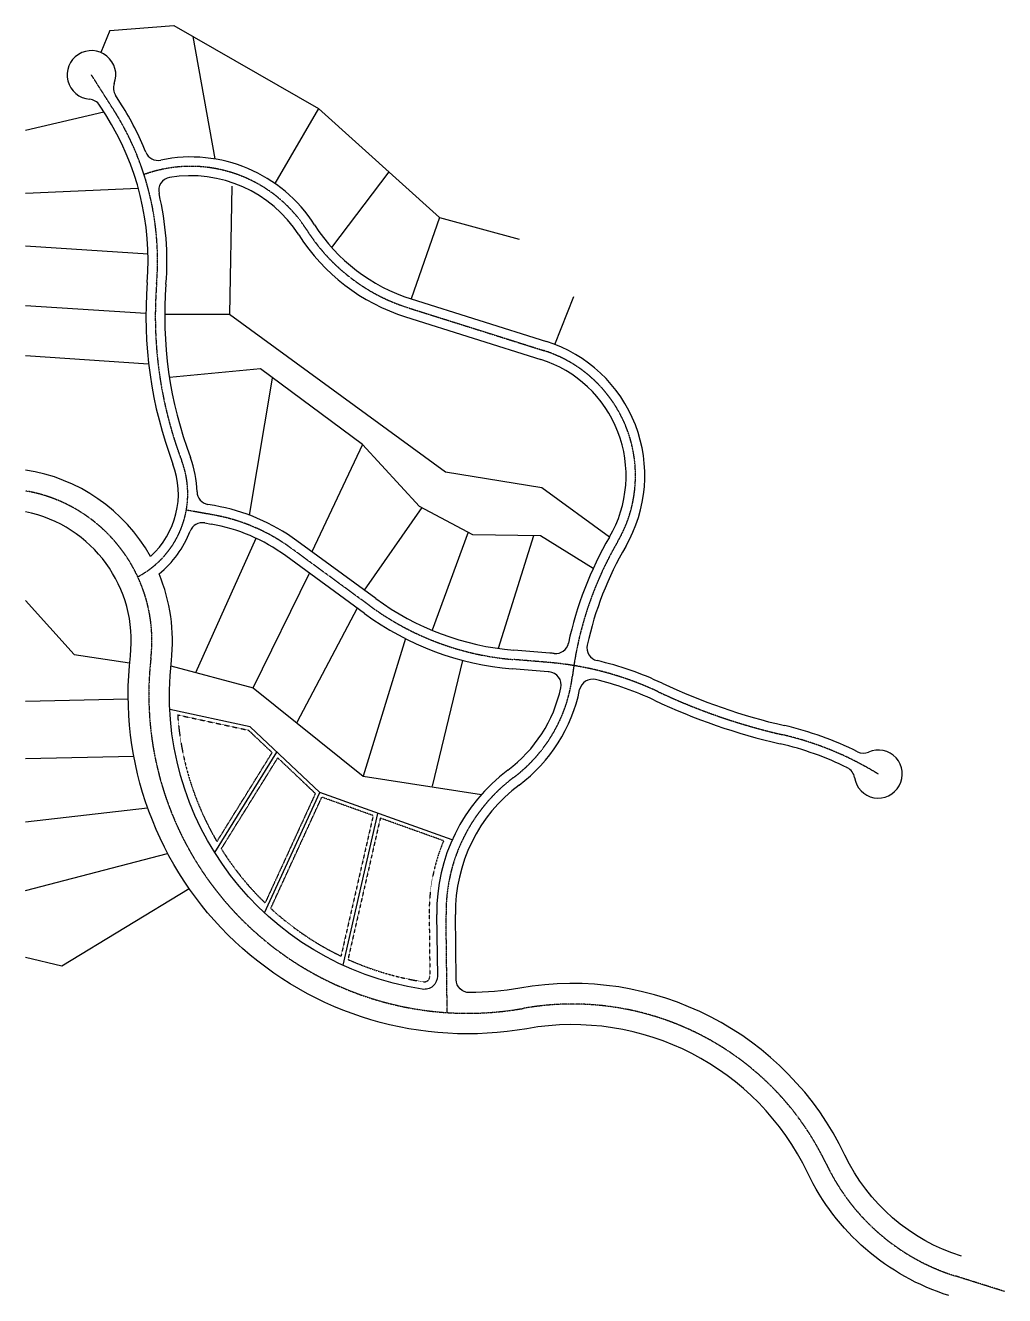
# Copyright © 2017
# Model space of a CAD drawing. Header units: feet. Extents: x 586513 to 589123, y 1029808 to 1033196.
import ezdxf

# ---------------------------------------------------------------- set-up
doc = ezdxf.new("R2010")
doc.units = ezdxf.units.FT
doc.header["$MEASUREMENT"] = 0
doc.linetypes.add('CENTER2', pattern=[1.125, 0.75, -0.125, 0.125, -0.125])
doc.linetypes.add('HIDDEN2', pattern=[0.1875, 0.125, -0.0625])
doc.layers.add('C-CL', color=1, linetype='CENTER2')
doc.layers.add('C-LOTLINES', color=3, linetype='Continuous')
doc.layers.add('SETBACK', color=52, linetype='HIDDEN2', plot=False)

msp = doc.modelspace()

# ---------------------------------------------------------------- linework, layer by layer
at = {"layer": 'C-CL'}
for p, q in [((587533.6, 1032442.6), (587894.3, 1032328.8)), ((588786.3, 1031199.1), (588777.9, 1031204.1)), ((587637.1, 1030562.8), (587634, 1030824.5))]:
    msp.add_line(p, q, dxfattribs=at)
for points in [[(586812.1, 1031725.3, 0.378209), (586929.3, 1032034.7, -0.110851), (586862.5, 1032508, 0.163037), (586748, 1032970.5), (586688.7, 1033063.8)], [(589123, 1029819.1), (588991.3, 1029860.5, -0.208151), (588647.9, 1030158.7, 0.337233), (587840.1, 1030574.1, -0.501921), (586847.2, 1031508.1, 0.398033), (586512.7, 1031954.3, 0.398033)], [(588777.9, 1031204.1, 0.079037), (588530.3, 1031304.2, -0.053444), (588199.6, 1031418.7, 0.089388), (587908.4, 1031496.7), (587812.6, 1031504.7, -0.138111), (587431.8, 1031647.2), (587221.3, 1031801.4, 0.11503), (587012.5, 1031890.5), (586941.6, 1031903)]]:
    msp.add_lwpolyline(points, format="xyb", dxfattribs=at)
for centre, radius, start, end in [((586953.5, 1032453.3), 366.7, 32.5366, 109.8712), ((587684.1, 1032919.4), 500, 212.5366, 252.4853), ((587789, 1031995), 350, 329.7861, 72.4853), ((588902.2, 1031346.7), 938.2, 149.7861, 173.0056), ((587573.9, 1031509.7), 400, 306.8751, 353.0056), ((588084, 1030829.8), 450, 126.8751, 180.6666)]:
    msp.add_arc(centre, radius, start, end, dxfattribs=at)
at = {"layer": 'C-LOTLINES'}
for p, q in [((586737.9, 1033182.1), (586713.7, 1033123.9)), ((586737.9, 1033182.1), (586908.1, 1033196)), ((586908.1, 1033196), (587294.1, 1032974.4)), ((586959, 1033166.8), (587017.3, 1032839.7)), ((586769.1, 1032983.9), (586752.7, 1033009.7)), ((586726.9, 1032957.1), (586710.5, 1032982.9)), ((586512.7, 1032916.7), (586721.4, 1032965.7)), ((587294.1, 1032974.4), (587177.7, 1032774.4)), ((587294.1, 1032974.4), (587616.7, 1032683.6)), ((587481.9, 1032805.1), (587329.1, 1032603.9)), ((586512.7, 1032748.7), (586813.5, 1032762)), ((587063.3, 1032767.2), (587057, 1032425.6)), ((587616.7, 1032683.6), (587541.2, 1032466.5)), ((587616.7, 1032683.6), (587829.2, 1032626.2)), ((586512.7, 1032608), (586839.7, 1032586.7)), ((587924, 1032344.9), (587974.7, 1032472.5)), ((586512.7, 1032449.3), (586834, 1032428.4)), ((587541.2, 1032466.5), (587901.8, 1032352.6)), ((586883.9, 1032425.6), (587057, 1032425.6)), ((587057, 1032425.6), (587632.9, 1032004.9)), ((587526.1, 1032418.8), (587886.8, 1032305)), ((586512.7, 1032315.1), (586841, 1032293.7)), ((587139.2, 1032280.1), (586896.5, 1032257.1)), ((587411.4, 1032077.7), (587139.2, 1032280.1)), ((587170.9, 1032254.8), (587109.5, 1031889.9)), ((587411.4, 1032077.7), (587276.3, 1031792.1)), ((587563.3, 1031913.2), (587411.4, 1032077.7)), ((587632.9, 1032004.9), (587889.2, 1031963.8)), ((587889.2, 1031963.8), (588069.8, 1031831.5)), ((587016.8, 1031915.2), (586999.3, 1031918.3)), ((587569.4, 1031910), (587415.7, 1031690)), ((587705.7, 1031837.3), (587563.3, 1031913.2)), ((586990.6, 1031869), (587008.1, 1031865.9)), ((586967, 1031470), (587127.6, 1031828.1)), ((587692.7, 1031844.2), (587597.3, 1031582.5)), ((587886, 1031834.1), (587705.7, 1031837.3)), ((587867.5, 1031834.5), (587773.3, 1031534.3)), ((588026.2, 1031747.4), (587886, 1031834.1)), ((587446.5, 1031667.3), (587236.1, 1031821.6)), ((587417, 1031627), (587206.5, 1031781.3)), ((587119.9, 1031429.2), (587269.9, 1031734.8)), ((586512.7, 1031662), (586642.6, 1031517.6)), ((587397, 1031641.7), (587235.8, 1031336.2)), ((587525.9, 1031560.3), (587413.5, 1031193.7)), ((587910.5, 1031521.6), (587814.7, 1031529.6)), ((586642.6, 1031517.6), (586790.6, 1031496.2)), ((586900.3, 1031487.7), (587119.9, 1031429.2)), ((587598.2, 1031167.1), (587679, 1031502.3)), ((587906.3, 1031471.8), (587810.5, 1031479.8)), ((587119.9, 1031429.2), (587413.5, 1031193.7)), ((586512.7, 1031393.9), (586786.7, 1031400.2)), ((587112, 1031325.4), (586897.6, 1031371.7)), ((587297.7, 1031149.8), (587112, 1031325.4)), ((587017.2, 1030990.1), (587183.3, 1031257.9)), ((586512.7, 1031240.4), (586801.6, 1031247)), ((587413.5, 1031193.7), (587728.7, 1031145)), ((587150.3, 1030828.8), (587297.7, 1031149.8)), ((587650.3, 1031023.6), (587297.7, 1031149.8)), ((586512.7, 1031071.4), (586838.4, 1031109.2)), ((587451.2, 1031093.8), (587358.6, 1030689.2)), ((586512.7, 1030888.7), (586891.8, 1030987.6)), ((586609.5, 1030687.2), (586949.2, 1030893.6)), ((586512.7, 1030711), (586609.5, 1030687.2))]:
    msp.add_line(p, q, dxfattribs=at)
for points in [[(586846.2, 1031779.4, 0.231828), (586512.7, 1032010, 0.231828)], [(588974.8, 1029808.1, -0.208151), (588598.3, 1030135, 0.337233), (587849.7, 1030520, -0.501921), (586792.5, 1031514.4, 0.390242), (586512.7, 1031898.4, 0.390242)], [(587609, 1030824.2), (587610.9, 1030660.3, -0.463246), (587570.6, 1030625.3, -0.402999), (586901.8, 1031501.8, 0.128788), (586868.8, 1031733, 0.128788)], [(589007.8, 1029913, -0.208151), (588697.5, 1030182.4, 0.337233), (587830.5, 1030628.3, -0.04246), (587696.2, 1030616.1, -0.412508), (587661, 1030650.7), (587659, 1030824.8)]]:
    msp.add_lwpolyline(points, format="xyb", dxfattribs=at)
for centre, radius, start, end in [((586688.7, 1033063.8), 65, 339.2956, 265.5558), ((586782.2, 1033028.5), 35, 159.2956, 212.4257), ((586680.9, 1032964.1), 35, 32.4257, 85.5558), ((586114.9, 1032568.4), 775, 21.937, 32.4257), ((586114.9, 1032568.4), 725, 355.3863, 32.4257), ((586866.2, 1032871), 35, 201.937, 281.795), ((586953.5, 1032453.3), 391.7, 32.5366, 101.795), ((586902.9, 1032755.8), 35, 99.4876, 193.3785), ((586953.5, 1032453.3), 341.7, 32.5366, 99.4876), ((586114.9, 1032568.4), 775, 355.3863, 13.3785), ((587684.1, 1032919.4), 525, 212.5366, 252.4853), ((587684.1, 1032919.4), 475, 212.5366, 252.4853), ((587950.3, 1032420.3), 1116.3, 175.3863, 200.6881), ((587950.3, 1032420.3), 1066.3, 175.3863, 200.6881), ((587789, 1031995), 375, 329.7861, 72.4853), ((587789, 1031995), 325, 329.7861, 72.4853), ((586695.4, 1031946.4), 275, 1.1717, 20.6881), ((586695.4, 1031946.4), 225, 312.0701, 20.6881), ((587005.3, 1031952.7), 35, 181.1717, 260.0117), ((586925.7, 1031398.1), 525, 53.7642, 80.0117), ((586984.5, 1031834.5), 35, 80.0117, 158.8518), ((586925.7, 1031398.1), 475, 53.7642, 80.0117), ((586695.4, 1031946.4), 275, 309.0927, 338.8518), ((588902.2, 1031346.7), 963.2, 149.7861, 167.9372), ((588902.2, 1031346.7), 913.2, 149.7861, 167.5681), ((587875.1, 1032252.1), 725, 233.7642, 265.218), ((587875.1, 1032252.1), 775, 233.7642, 265.218), ((587837.5, 1030649.7), 875, 84.4215, 85.218), ((587926, 1031555.4), 35, 264.4215, 347.9372), ((588044.6, 1031535.8), 35, 167.5681, 256.851), ((587837.5, 1030649.7), 875, 64.7861, 76.851), ((587837.5, 1030649.7), 825, 85.0295, 85.218), ((587906, 1031436.7), 35, 347.6004, 85.0295), ((588024.5, 1031417.2), 35, 76.3087, 168.4014), ((587837.5, 1030649.7), 825, 64.7861, 76.3087), ((587573.9, 1031509.7), 375, 306.8751, 347.6004), ((587573.9, 1031509.7), 425, 306.8751, 348.4014), ((588899, 1032903.9), 1616.6, 244.7861, 257.0231), ((588899, 1032903.9), 1666.6, 244.7861, 257.0231), ((588339.5, 1030475.9), 875, 63.425, 77.0231), ((588339.5, 1030475.9), 825, 63.7957, 77.0231), ((588786.3, 1031199.1), 64, 188.3235, 113.6498), ((588746.6, 1031289.8), 35, 243.425, 293.6498), ((588688.3, 1031184.7), 35, 8.3235, 63.7957), ((588084, 1030829.8), 475, 126.8751, 180.6666), ((588084, 1030829.8), 425, 126.8751, 180.6666)]:
    msp.add_arc(centre, radius, start, end, dxfattribs=at)
at = {"layer": 'SETBACK'}
for p, q in [((587170.5, 1031256.2), (587107.1, 1031316.2)), ((587023.3, 1031018.8), (587170.5, 1031256.2)), ((587034.9, 1030999.6), (587185.4, 1031242.2)), ((587285.6, 1031147.4), (587185.4, 1031242.2)), ((587166.8, 1030840.8), (587302.9, 1031137.3)), ((587439.7, 1031088.3), (587302.9, 1031137.3)), ((587439.7, 1031088.3), (587353.9, 1030713.5)), ((587458.7, 1031081.5), (587372.5, 1030704.8)), ((587627.5, 1031021.1), (587458.7, 1031081.5)), ((587461, 1031091.6), (587460.9, 1031091.4))]:
    msp.add_line(p, q, dxfattribs=at)
for points in [[(587023.3, 1031018.8, -0.115745), (586918.5, 1031357), (587107.1, 1031316.2)], [(587285.6, 1031147.4), (587151.5, 1030855.3, -0.060043), (587034.9, 1030999.6, -0.060043)], [(587353.9, 1030713.5, -0.073408), (587166.8, 1030840.8, -0.073408)], [(587589, 1030824), (587590.9, 1030660.1, -0.463246), (587573.6, 1030645.1, -0.068003), (587372.5, 1030704.8, -0.068003)]]:
    msp.add_lwpolyline(points, format="xyb", dxfattribs=at)
msp.add_arc((588084, 1030829.8), 495, 157.2545, 180.6666, dxfattribs=at)

doc.saveas('drawing.dxf')
